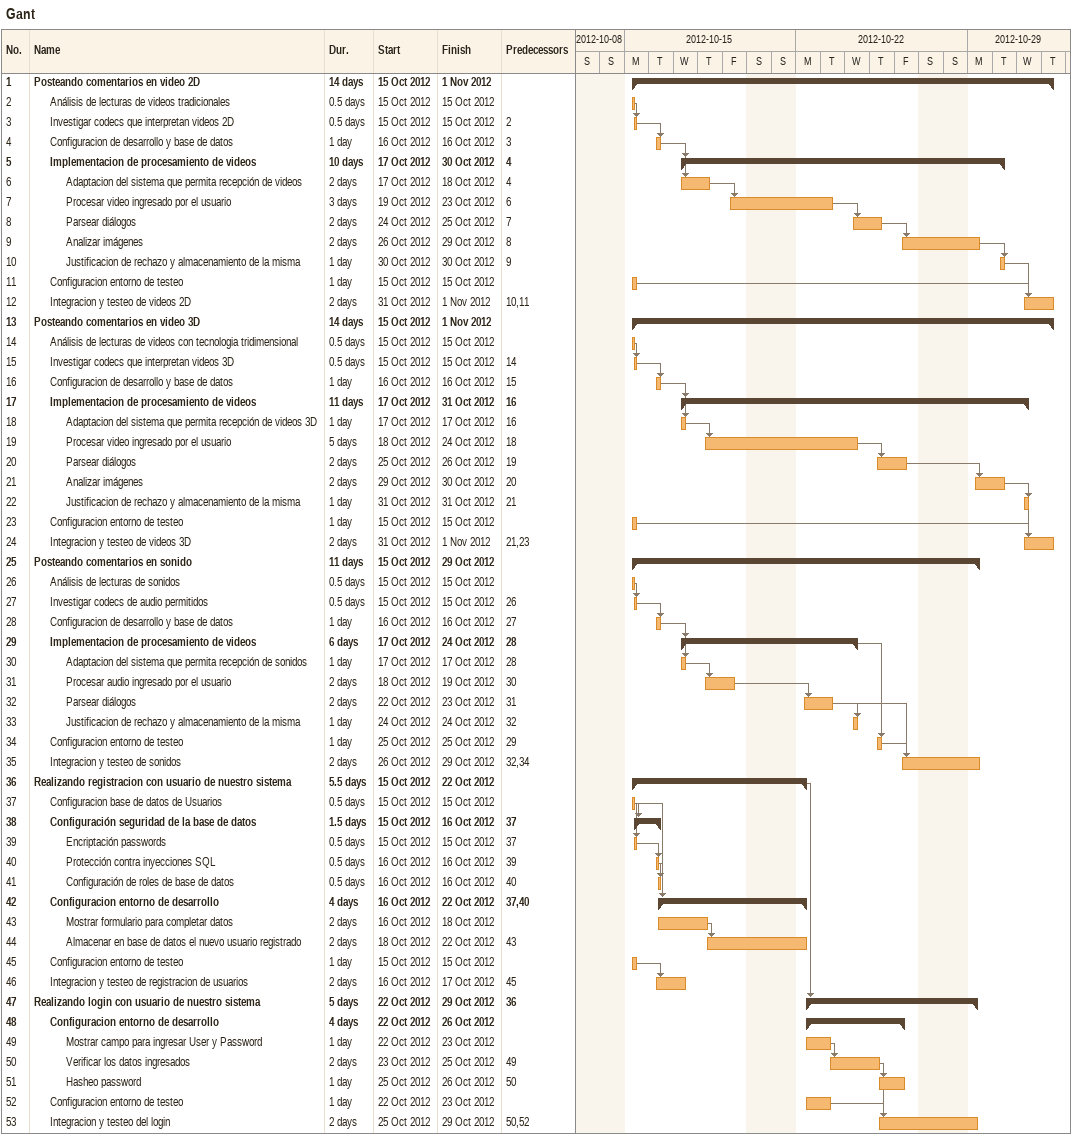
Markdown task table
Gant

| ID | Level | Task | Duration | Start | Finish | Predecessors |
|---|---|---|---|---|---|---|
| 1 | 1 | **Posteando comentarios en video 2D** | 14d | 2012-10-15 | 2012-11-01 |  |
| 2 | 2 | Análisis de lecturas de videos tradicionales | 0.5d | 2012-10-15 | 2012-10-15 |  |
| 3 | 2 | Investigar codecs que interpretan videos 2D | 0.5d | 2012-10-15 | 2012-10-15 | 2 |
| 4 | 2 | Configuracion de desarrollo y base de datos | 1d | 2012-10-16 | 2012-10-16 | 3 |
| 5 | 2 | **Implementacion de procesamiento de videos** | 10d | 2012-10-17 | 2012-10-30 | 4 |
| 6 | 3 | Adaptacion del sistema que permita recepción de videos | 2d | 2012-10-17 | 2012-10-18 | 4 |
| 7 | 3 | Procesar video ingresado por el usuario | 3d | 2012-10-19 | 2012-10-23 | 6 |
| 8 | 3 | Parsear diálogos | 2d | 2012-10-24 | 2012-10-25 | 7 |
| 9 | 3 | Analizar imágenes | 2d | 2012-10-26 | 2012-10-29 | 8 |
| 10 | 3 | Justificacion de rechazo y almacenamiento de la misma | 1d | 2012-10-30 | 2012-10-30 | 9 |
| 11 | 2 | Configuracion entorno de testeo | 1d | 2012-10-15 | 2012-10-15 |  |
| 12 | 2 | Integracion y testeo de videos 2D | 2d | 2012-10-31 | 2012-11-01 | 10, 11 |
| 13 | 1 | **Posteando comentarios en video 3D** | 14d | 2012-10-15 | 2012-11-01 |  |
| 14 | 2 | Análisis de lecturas de videos con tecnologia tridimensional | 0.5d | 2012-10-15 | 2012-10-15 |  |
| 15 | 2 | Investigar codecs que interpretan videos 3D | 0.5d | 2012-10-15 | 2012-10-15 | 14 |
| 16 | 2 | Configuracion de desarrollo y base de datos | 1d | 2012-10-16 | 2012-10-16 | 15 |
| 17 | 2 | **Implementacion de procesamiento de videos** | 11d | 2012-10-17 | 2012-10-31 | 16 |
| 18 | 3 | Adaptacion del sistema que permita recepción de videos 3D | 1d | 2012-10-17 | 2012-10-17 | 16 |
| 19 | 3 | Procesar video ingresado por el usuario | 5d | 2012-10-18 | 2012-10-24 | 18 |
| 20 | 3 | Parsear diálogos | 2d | 2012-10-25 | 2012-10-26 | 19 |
| 21 | 3 | Analizar imágenes | 2d | 2012-10-29 | 2012-10-30 | 20 |
| 22 | 3 | Justificacion de rechazo y almacenamiento de la misma | 1d | 2012-10-31 | 2012-10-31 | 21 |
| 23 | 2 | Configuracion entorno de testeo | 1d | 2012-10-15 | 2012-10-15 |  |
| 24 | 2 | Integracion y testeo de videos 3D | 2d | 2012-10-31 | 2012-11-01 | 21, 23 |
| 25 | 1 | **Posteando comentarios en sonido** | 11d | 2012-10-15 | 2012-10-29 |  |
| 26 | 2 | Análisis de lecturas de sonidos | 0.5d | 2012-10-15 | 2012-10-15 |  |
| 27 | 2 | Investigar codecs de audio permitidos | 0.5d | 2012-10-15 | 2012-10-15 | 26 |
| 28 | 2 | Configuracion de desarrollo y base de datos | 1d | 2012-10-16 | 2012-10-16 | 27 |
| 29 | 2 | **Implementacion de procesamiento de videos** | 6d | 2012-10-17 | 2012-10-24 | 28 |
| 30 | 3 | Adaptacion del sistema que permita recepción de sonidos | 1d | 2012-10-17 | 2012-10-17 | 28 |
| 31 | 3 | Procesar audio ingresado por el usuario | 2d | 2012-10-18 | 2012-10-19 | 30 |
| 32 | 3 | Parsear diálogos | 2d | 2012-10-22 | 2012-10-23 | 31 |
| 33 | 3 | Justificacion de rechazo y almacenamiento de la misma | 1d | 2012-10-24 | 2012-10-24 | 32 |
| 34 | 2 | Configuracion entorno de testeo | 1d | 2012-10-25 | 2012-10-25 | 29 |
| 35 | 2 | Integracion y testeo de sonidos | 2d | 2012-10-26 | 2012-10-29 | 32, 34 |
| 36 | 1 | **Realizando registracion con usuario de nuestro sistema** | 5.5d | 2012-10-15 | 2012-10-22 |  |
| 37 | 2 | Configuracion base de datos de Usuarios | 0.5d | 2012-10-15 | 2012-10-15 |  |
| 38 | 2 | **Configuración seguridad de la base de datos** | 1.5d | 2012-10-15 | 2012-10-16 | 37 |
| 39 | 3 | Encriptación passwords | 0.5d | 2012-10-15 | 2012-10-15 | 37 |
| 40 | 3 | Protección contra inyecciones SQL | 0.5d | 2012-10-16 | 2012-10-16 | 39 |
| 41 | 3 | Configuración de roles de base de datos | 0.5d | 2012-10-16 | 2012-10-16 | 40 |
| 42 | 2 | **Configuracion entorno de desarrollo** | 4d | 2012-10-16 | 2012-10-22 | 37, 40 |
| 43 | 3 | Mostrar formulario para completar datos | 2d | 2012-10-16 | 2012-10-18 |  |
| 44 | 3 | Almacenar en base de datos el nuevo usuario registrado | 2d | 2012-10-18 | 2012-10-22 | 43 |
| 45 | 2 | Configuracion entorno de testeo | 1d | 2012-10-15 | 2012-10-15 |  |
| 46 | 2 | Integracion y testeo de registracion de usuarios | 2d | 2012-10-16 | 2012-10-17 | 45 |
| 47 | 1 | **Realizando login con usuario de nuestro sistema** | 5d | 2012-10-22 | 2012-10-29 | 36 |
| 48 | 2 | **Configuracion entorno de desarrollo** | 4d | 2012-10-22 | 2012-10-26 |  |
| 49 | 3 | Mostrar campo para ingresar User y Password | 1d | 2012-10-22 | 2012-10-23 |  |
| 50 | 3 | Verificar los datos ingresados | 2d | 2012-10-23 | 2012-10-25 | 49 |
| 51 | 3 | Hasheo password | 1d | 2012-10-25 | 2012-10-26 | 50 |
| 52 | 2 | Configuracion entorno de testeo | 1d | 2012-10-22 | 2012-10-23 |  |
| 53 | 2 | Integracion y testeo del login | 2d | 2012-10-25 | 2012-10-29 | 50, 52 |
